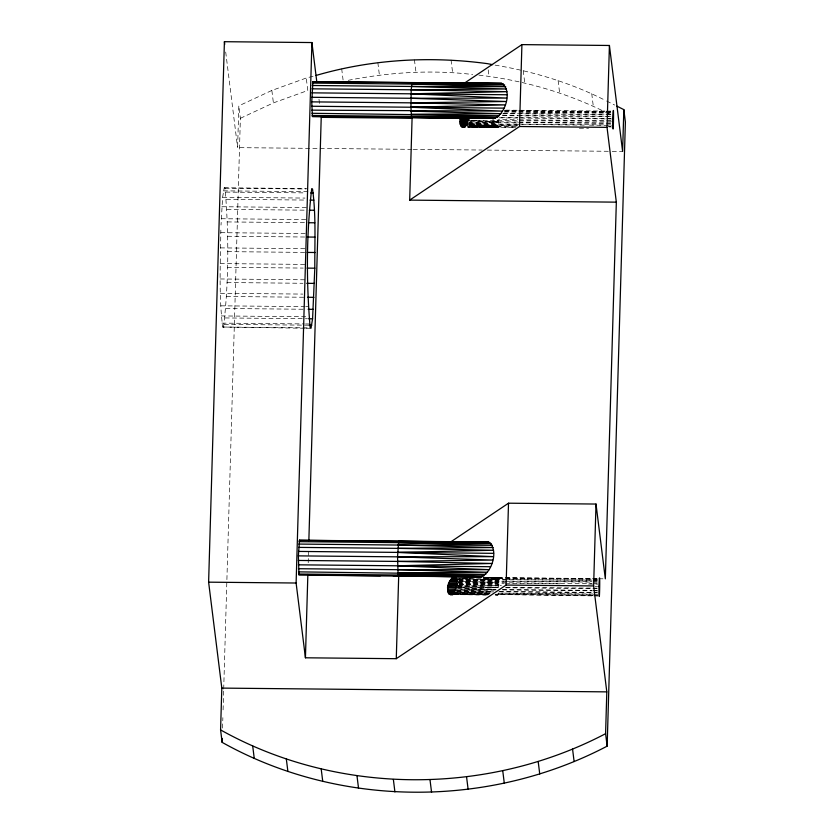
<?xml version="1.0" encoding="UTF-8"?>
<svg xmlns="http://www.w3.org/2000/svg" width="834" height="834" viewBox="0 0 834 834"><rect width="100%" height="100%" fill="white"/><g stroke="black" fill="none" stroke-linecap="round" stroke-linejoin="round"><path stroke-width="0.63" stroke-dasharray="4.17 3.13" d="M455.917 587.855L497.512 587.699L498.096 577.587L498.398 587.188L458.189 587.251M304.535 328.242L222.678 327.022C218.675 294.955 220.489 262.387 220.843 230.142M223.47 327.449C228.881 281.454 228.985 234.333 225.024 188.192L224.231 187.765L222.615 197.272L221.02 225.065M411.902 149.349L237.607 147.639L238.826 105.835L271.853 90.447L306.245 78.031L313.574 76.113M222.553 728.072L222.866 717.667M223.085 709.87L223.658 690.364M223.7 689.061L240.38 118.303L238.826 105.835M308.205 562.731L308.59 549.71M469.667 125.778L498.096 126.705L468.301 126.862L497.971 127.362L467.645 127.154L497.856 127.425L498.419 119.606L517.831 119.794M240.38 118.303L273.406 102.905L307.798 90.499L306.245 78.031M348.216 80.335C389.092 72.266 431.23 69.629 472.669 74.497M466.915 123.484L497.544 122.296L497.533 120.106L492.519 119.856M468.979 122.723L498.378 121.827L470.324 120.336M459.242 584.363L497.575 583.185L456.782 581.246L504.153 581.235M454.593 590.962L496.22 589.919L455.312 589.471M458.794 583.623L498.409 582.716L458.836 581.11M456.803 590.274L495.761 589.471M456.386 586.156L501.432 585.447M584.269 125.1L497.585 124.245L466.102 124.777L517.059 126.007M469.125 124.235L517.706 124.026M458.429 585.416L501.015 584.926M458.794 578.723L471.815 578.587M483.532 578.462L497.856 578.306L483.574 577.983M459.138 579.859L504.247 579.567M456.969 591.754L493.113 591.473M493.697 591.869L455.072 592.234L489.892 593.203M483.96 578.202L498.2 578.108L484.116 577.837M458.439 579.421L591.859 580.12M454.624 594.361L487.848 594.308M495.511 594.298L498.075 594.298L498.179 593.099L593.047 594.027M469.698 125.486L517.612 125.694M466.519 125.819L497.658 125.819L497.856 127.425L513.504 127.519M458.836 580.756L591.931 581.684M455.01 594.486L487.369 594.486M592.588 595.424L495.188 594.465L592.818 595.883M455.979 592.974L490.507 593.068M455.458 593.297L489.965 593.381M483.647 577.545L591.66 578.504M485.315 577.482L498.096 577.587L485.19 577.451M452.852 594.611L487.64 594.871M495.375 594.934L497.95 594.955L498.075 594.298L495.521 594.225M505.758 110.14L605.505 111.047M606.683 111.13L610.676 111.099M504.695 110.588L517.633 110.713M518.925 110.724L610.79 111.631M504.351 110.786L605.265 111.777M606.568 111.787L610.446 111.819M504.789 111.673L517.726 111.798M519.019 111.808L610.884 112.715M504.236 111.985L605.161 112.976M606.454 112.986L610.332 113.028M503.559 113.226L517.799 113.372M519.092 113.382L610.947 114.279M502.85 113.632L605.067 114.633M606.36 114.644L611.53 114.696M502.308 115.165L517.841 115.311M519.134 115.332L610.999 116.228M502.777 115.645L611.458 116.708M501.026 117.344L517.851 117.511M519.144 117.521L611.009 118.418M498.847 117.834L611.405 118.939M519.123 119.804L610.988 120.711M611.385 121.222L468.239 120.388L497.544 122.296L497.658 125.819M470.23 121.555L517.778 122.014M519.071 122.035L610.936 122.932M467.634 122.004L611.395 123.411M518.998 124.047L610.863 124.944M589.45 125.142L611.447 125.361M608.174 126.58L610.769 126.612M608.924 126.904L611.51 126.935M467.53 126.403L516.204 126.883M468.187 126.612L515.86 127.081M579.369 128.227L588.543 128.248M413.205 149.369L482.135 150.037M487.337 150.089L610.905 151.308M612.208 151.319L622.612 151.423M224.231 187.765L306.578 188.578M225.024 188.192L306.099 188.984M223.408 190.85L309.623 191.695M225.764 192.091L305.546 192.883M222.615 197.272L304.973 198.075M226.41 199.284L304.9 200.056M221.886 206.728L308.1 207.572M226.921 209.397L305.421 210.168M221.25 218.727L307.465 219.571M227.286 221.927L305.776 222.699M220.749 232.676L306.964 233.52M227.473 236.251L304.681 237.012M220.395 247.886L306.61 248.73M227.484 251.639L304.691 252.4M220.218 263.575L306.432 264.42M227.307 267.328L303.222 268.079M220.228 278.963L306.443 279.807M226.952 282.538L302.878 283.279M220.416 293.287L302.773 294.089M226.452 296.487L303.659 297.248M220.781 305.817L304.42 306.631M305.703 306.651L308.278 306.672M225.816 308.486L304.316 309.258M221.291 315.93L308.799 316.784M225.086 317.942L307.444 318.744M221.938 323.112L304.285 323.926M305.578 323.936L309.435 323.978M224.294 324.363L309.216 325.197M222.678 327.022L310.175 327.877M305.828 328.252L310.978 328.304M592.838 578.587L596.863 578.556M483.147 577.628L503.944 577.837M505.248 577.847L597.53 578.754M598.822 578.765L604.024 578.817M484.231 577.972L591.765 579.025M593.068 579.046L596.967 579.077M483.793 578.171L504.361 578.369M505.654 578.389L597.926 579.286M593.162 580.13L597.061 580.172M505.55 579.588L597.811 580.495M593.235 581.694L597.134 581.736M505.446 581.246L597.717 582.153M458.252 582.32L591.973 583.633M593.276 583.644L597.175 583.685M458.095 582.799L504.08 583.247M505.373 583.258L559.958 583.8M588.543 584.081L597.644 584.165M594.996 586.365L597.592 586.396M506.196 587.272L591.963 588.106M593.266 588.126L597.165 588.158M505.31 587.772L597.571 588.679M458.064 589.023L495.75 589.388M502.256 589.45L591.921 590.336M593.214 590.347L597.113 590.389M502.725 589.94L592.39 590.816M593.683 590.837L597.582 590.868M499.576 591.442L597.04 592.401M498.868 591.848L597.624 592.818M597.697 594.381L497.637 593.401L497.731 594.486L495.167 594.423M455.322 593.871L490.298 594.215M495.479 594.267L592.932 595.226M453.279 594.058L487.567 594.392M593.891 595.434L597.79 595.476M454.134 594.632L487.556 594.923M495.26 594.996L497.95 594.955L495.24 594.986M593.996 595.966L597.895 595.997M497.856 127.425L468.541 127.07L497.752 126.904L469.125 125.944M452.424 594.496L487.754 594.83M486.399 577.514L497.981 577.649M461.973 578.598L498.294 579.203M456.188 578.754L497.752 579.505M456.792 590.628L493.092 591.327M457.199 591.014L493.655 591.754M468.958 123.192L498.305 123.839M458.804 584.071L498.419 584.905M459.242 584.498L497.533 585.416M469.469 123.547L497.585 124.245M456.949 592.046L490.455 592.901M455.969 593.162L490.413 594.089M452.904 593.287L487.483 594.215M458.45 579.672L498.367 580.766M469.104 124.62L498.2 125.507M459.138 579.964L497.648 581.173M458.429 585.885L498.398 587.188M457.668 586.198L497.512 587.699M458.179 587.709L495.761 589.304M457.22 587.918L496.22 589.826M478.945 75.123C522.897 80.2 566.265 92.595 605.891 112.34M495.094 65.125C533.312 71.474 570.904 82.868 605.484 100.455M606.631 101.029L614.658 105.032M607.037 112.913L610.478 114.633M591.733 93.585L593.276 106.043M558.092 80.502L559.635 92.97M523.22 70.504L524.763 82.962M488.203 69.889L488.985 76.123M451.048 60.038L452.601 72.506M414.415 59.683L415.968 72.141M377.844 62.581L379.397 75.05M341.679 68.722L343.076 79.939M318.984 99.288L319.62 104.448M271.853 90.447L273.406 102.905M225.701 52.031L237.607 147.639"/><path stroke-width="1.25" d="M299.281 540.349L488.37 541.996C499.399 548.887 492.029 573.656 480.488 576.951L298.989 575.085L298.374 555.871L299.51 540.224L441.384 541.683M311.749 101.873L312.917 81.649L501.776 83.421C512.806 90.312 505.435 115.082 493.895 118.376L312.396 116.51L311.749 101.873L410.912 102.843L505.185 104.896L410.943 107.232L411.569 117.49L495.584 118.157L411.35 116.437L499.149 115.77L311.989 113.288M298.582 571.863L485.742 574.334L397.943 575.001L482.177 576.732L398.162 576.054L397.547 556.841L398.683 541.193M311.853 110.151L502.527 111.11L410.943 107.232L411.204 89.801L412.09 82.618L501.776 83.421L312.687 81.784M314.804 268.194C314.668 241.839 316.128 215.214 312.531 189.047L311.728 188.63C306.328 234.615 306.224 281.736 310.175 327.877L310.978 328.304L312.583 318.796L314.804 268.194L307.089 268.11M616.951 106.179L623.832 109.619L625.385 122.077L607.142 746.149C488.536 808.365 339.282 808 222.136 742.364L220.583 729.906L221.813 688.102L208.615 582.163L224.409 41.7L311.916 42.555L316.889 82.524M222.136 742.364L222.251 738.465M607.142 746.149L605.588 733.68L606.808 691.876L593.62 585.937L506.113 585.072L396.275 658.693L305.432 657.797L296.112 583.018L311.916 42.555M305.432 657.797L307.861 574.449M308.851 540.588L321.226 117.344L412.079 118.23L409.682 200.118L616.336 202.151L605.328 578.827L596.008 504.049L508.511 503.194L451.434 541.443M396.275 658.693L398.673 576.805M506.113 585.072L508.511 503.194M409.682 200.118L519.519 126.507L521.917 44.619L609.414 45.474L622.612 151.423L623.832 109.619M593.62 585.937L596.008 504.049M616.336 202.151L607.027 127.362L609.414 45.474M468.708 118.689L466.102 124.777L462.599 127.122L465.122 127.143C459.617 128.613 459.388 121.597 460.431 118.084L464.236 118.011M447.67 588.919C446.326 582.966 456.354 569.841 456.823 582.789C458.179 588.741 448.15 601.867 447.67 588.919L455.468 588.992M463.767 83.588L521.917 44.619M312.396 116.51L380.888 117.052M411.569 117.49L461.171 117.698M398.162 576.054L459.461 576.357M220.583 729.906C337.728 795.532 486.983 795.897 605.588 733.68M316.013 75.467C371.464 59.245 430.271 55.93 487.431 63.655L492.54 64.635M453.123 542.225L488.37 541.996M467.697 122.754L460.034 122.994L467.686 123.161M457.522 583.654L448.577 583.852L457.522 584.04M455.5 590.295L447.712 590.462L455.489 590.608M410.912 102.843L506.113 101.498L410.953 98.276L311.78 97.297M467.853 124.245L460.243 124.349L467.843 124.579M298.343 560.448L397.505 561.418L492.706 560.073L397.547 556.841L298.374 555.871M457.147 585.437L448.108 585.551L457.136 585.843M312.031 88.821L411.204 89.801L506.478 88.967L411.391 86.465L312.229 85.495M298.624 547.396L397.797 548.365L493.071 547.531L397.985 545.04L298.822 544.07M454.384 591.775L447.931 591.817L454.374 591.984M411.162 114.258L500.9 113.685L411.026 111.12M397.755 572.833L487.494 572.249L397.62 569.695L298.447 568.715M456.771 578.389L451.59 578.421L456.782 578.504M469.062 119.752L460.128 119.794L469.052 120.273M457.147 579.421L450.714 579.463L457.157 579.64M410.953 98.276L506.718 98.078L411.047 93.825L506.905 91.688L411.204 89.801M397.547 556.841L493.311 556.643L397.641 552.389L493.499 550.252L397.797 548.365M456.886 587.251L447.806 587.261L456.876 587.647M452.32 83.661L500.087 83.64M467.103 125.486L460.629 125.486L465.799 125.653M397.62 569.695L489.12 569.674L397.526 565.796L491.779 563.471L397.505 561.418M457.553 580.756L449.901 580.745L457.564 581.058M411.391 86.465L505.717 86.694L411.61 84.067L503.319 83.869L411.85 82.754M397.985 545.04L492.31 545.269L398.204 542.642L489.912 542.444L398.443 541.329M454.707 592.974L448.306 592.953L454.686 593.12M312.448 83.098L504.643 84.985M311.885 92.845L506.989 94.763M311.77 106.252L503.965 108.139M312.177 115.457L497.356 117.271M393.773 117.177L460.545 117.959M459.993 121.451L467.666 121.524M519.519 126.507L607.027 127.362M461.16 126.341L464.986 126.382M310.696 192.925L313.271 192.956M310.05 200.108L313.907 200.139M309.278 210.21L314.428 210.262M308.351 222.73L314.783 222.793M307.256 237.033L314.971 237.106M307.256 252.421L314.981 252.504M306.735 283.32L314.46 283.393M307.517 297.279L313.949 297.342M308.173 309.299L313.323 309.351M308.726 318.765L312.583 318.796M309.216 325.197L311.791 325.229M299.041 541.662L491.236 543.549M298.478 551.42L493.582 553.338M298.363 564.826L490.559 566.713M298.77 574.032L483.949 575.846M308.236 575.043L380.367 575.752M393.241 575.877L480.488 576.951M452.487 577.66L456.302 577.701M449.182 582.236L456.959 582.309M208.615 582.163L296.112 583.018M448.848 593.808L452.726 593.85M221.813 688.102L606.808 691.876M446.565 541.746L486.681 542.204M464.392 118.011L493.895 118.376L492.352 117.928M453.039 575.887L459.513 576.044M460.431 118.084L469.292 118.438M312.917 81.649L313.136 82.702M299.51 540.224L299.729 541.276M572.562 749.078L574.115 761.536M538.18 761.484L539.734 773.952M502.746 770.804L504.299 783.262M466.571 776.934L468.124 789.402M430.01 779.832L431.564 792.3M393.367 779.477L394.92 791.946M356.994 775.86L358.547 788.328M321.205 769.021L322.758 781.479M224.409 41.7L224.732 44.285M286.333 759.013L287.886 771.481M252.692 745.94L254.245 758.398M598.895 586.406C599.396 620.1 600.48 555.798 598.895 586.406M612.698 118.949C613.209 152.653 614.293 88.341 612.698 118.949M464.413 126.883L461.827 126.893L464.413 126.935M452.059 594.361L449.505 594.361L452.059 594.392M455.937 577.243L453.373 577.222L455.937 577.274M452.852 594.611L450.277 594.59L452.852 594.611"/></g></svg>
